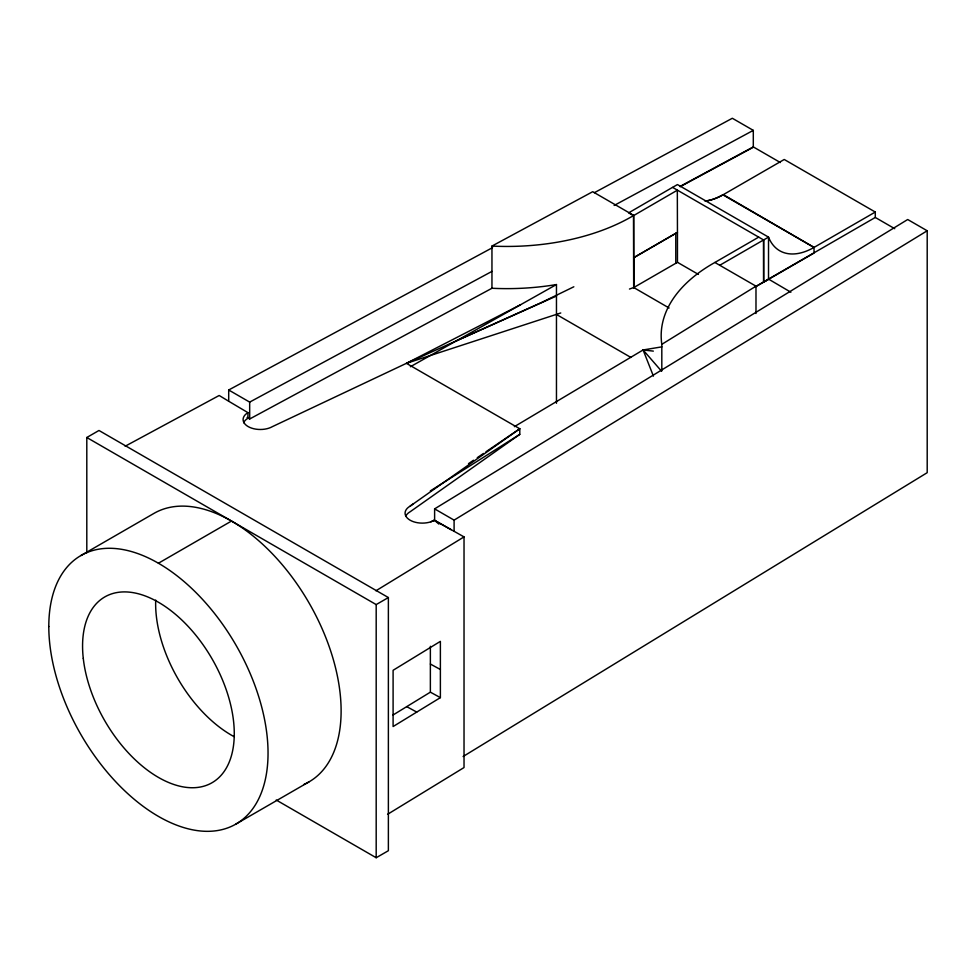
<?xml version="1.0" encoding="UTF-8"?>
<svg xmlns="http://www.w3.org/2000/svg" width="976" height="976" viewBox="0 0 976 976"><rect width="100%" height="100%" fill="white"/><g stroke="black" fill="none" stroke-linecap="round" stroke-linejoin="round"><path stroke-width="1.46" d="M722.96 194.858L722.96 194.749A68.918 39.796 -60 0 1 704.977 201.08A68.918 39.796 -60 0 0 722.96 194.858L814.021 247.428L875.289 212.048L875.289 217.453L894.736 228.689M755.351 286.932L768.515 279.331L768.527 237.131L763.635 239.95L763.635 281.918L763.574 239.95L672.586 187.38L677.454 184.562L768.527 237.131A68.918 39.796 -60 0 0 814.021 247.428L814.021 253.052L763.635 282.137M387.594 814.301L464.027 767.551L464.027 536.898L434.442 520.232L430.867 521.806A17.226 9.943 0 0 1 408.602 519.208A17.226 9.943 0 0 1 410.152 506.129L412.86 504.08M410.152 506.129L519.781 428.781L519.781 434.369L410.152 511.753A17.226 9.943 0 0 0 405.76 516.182M468.504 463.649L473.506 460.245M477.264 457.695L483.51 453.437M486.011 451.742L519.781 428.781M430.318 490.916L519.781 434.369M661.813 344.333L755.985 286.163L714.883 262.471A176.546 101.931 0 0 0 661.813 344.333L661.813 370.917M434.613 520.135L434.613 508.874L907.704 219.515L927.2 230.775L927.2 472.677L463.1 756.522M454.096 531.383L454.096 520.135L927.2 230.775M375.931 590.785L464.027 536.898M393.035 715.005L430.367 692.167L430.367 646.271M440.383 697.633L393.096 726.547L393.096 670.292L440.383 641.366L440.383 697.633L430.367 692.167M514.364 426.658L643.099 349.957L661.874 346.858M633.644 257.81L677.454 232.373L677.32 190.222L633.497 215.659L633.692 288.249M672.452 187.416L628.629 212.853L633.497 215.659M86.803 552.721L86.803 437.504L98.979 430.477L388.375 597.556L388.375 850.706L376.187 857.733L276.22 800.015M80.91 555.564L153.988 513.376A155.025 89.499 60 0 1 311.49 607.267A155.025 89.499 60 0 1 303.792 784.509M633.68 257.652L677.454 232.386L677.454 262.312L633.753 287.542L629.459 289.042M158.417 563.237L231.495 521.05M714.883 262.471L758.706 237.131M719.763 265.277L763.574 239.95M755.912 286.383L875.289 217.453M86.803 437.504L376.187 604.583L388.375 597.556M235.924 824.073L309.002 781.874M410.384 366.732L556.466 284.541L556.466 403.295M247.062 417.472L249.673 418.985L491.953 288.262L491.953 246.074L592.725 191.699L633.753 215.428L633.717 284.65M573.839 286.785L541.168 302.682L406.419 363.328L272.426 426.622A17.226 9.943 0 0 1 248.221 426.622A17.226 9.943 0 0 1 247.928 412.641L228.701 401.246L228.701 389.997L492.563 247.623M594.36 192.699L732.329 118.267L753.301 130.369L753.301 147.254L680.15 186.721M125.135 446.239L219.185 395.487L228.701 401.246M228.701 389.997L249.673 402.112L491.953 271.389M614.136 205.46L753.301 130.369M680.15 186.379L753.301 146.912L780.373 162.541M519.659 428.708L406.419 363.328L520.525 304.756M456.402 340.831L556.466 296.009M430.867 521.794L434.442 520.232L438.895 524.088M433.381 520.696L434.369 520.269L451.119 529.7M406.419 363.328L560.761 312.967M653.42 376.126L643.099 349.957L653.347 351.116M430.367 664.034L440.383 669.499M406.724 706.624L416.74 712.09M875.289 212.048L784.24 159.478L723.338 194.639L814.021 247.428M768.527 279.099L790.877 292.227M677.454 262.312L698.426 274.415M556.466 314.467L630.886 357.436M434.613 508.874L454.096 520.135M633.705 257.591L633.753 287.542L669.109 308.001M643.099 349.957L661.411 371.039M755.985 286.163L755.985 313.491M675.782 233.349L675.782 263.276M376.187 604.583L376.187 857.733M249.673 402.112L249.673 418.985M247.928 412.641L247.928 418.265A17.226 9.943 0 0 0 243.622 422.73M233.959 736.587A107.275 61.939 60 0 1 155.709 600.094M633.753 215.428A176.546 101.931 0 0 1 491.953 246.074M556.466 284.541A176.546 101.931 0 0 1 491.953 288.262M48.8 626.531A155.025 89.499 60 0 0 213.232 831.076A155.025 89.499 60 0 0 213.232 611.842A155.025 89.499 60 0 0 48.8 626.531M83.277 658.397A107.275 61.939 60 0 0 204.96 785.851A107.275 61.939 60 0 0 187.014 625.201A107.275 61.939 60 0 0 83.277 658.397"/></g></svg>
